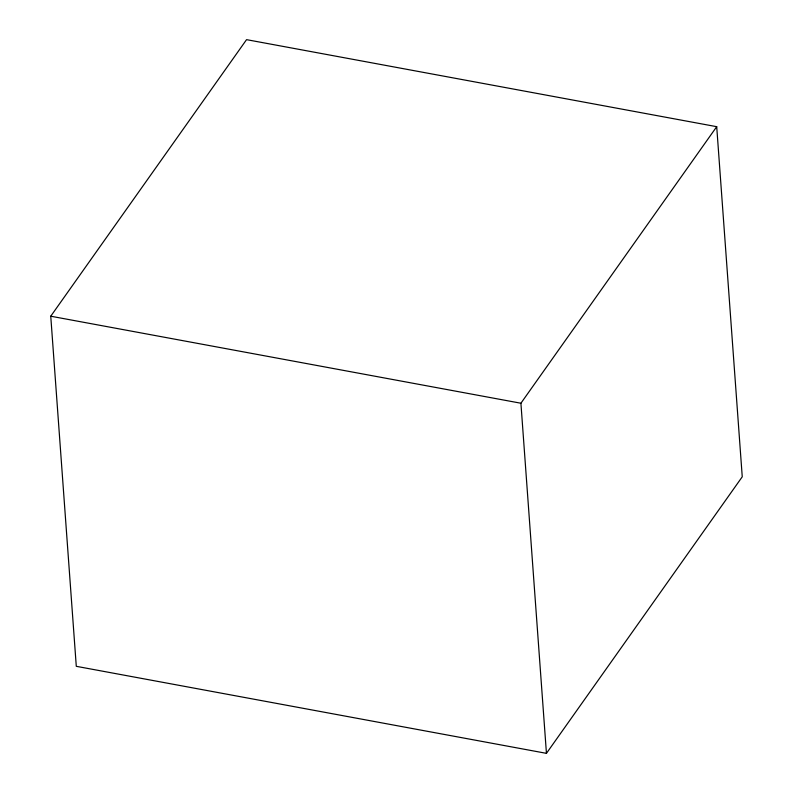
<?xml version="1.0" encoding="UTF-8"?>
<svg xmlns="http://www.w3.org/2000/svg" width="793" height="793" viewBox="0 0 793 793"><rect width="100%" height="100%" fill="white"/><g stroke="black" fill="none" stroke-linecap="round" stroke-linejoin="round"><path stroke-width="1.19" d="M50.752 316.209L246.554 39.65L716.713 126.682L742.248 476.791L546.446 753.35L76.287 666.318L50.752 316.209L520.912 403.231L716.713 126.682M520.912 403.231L546.446 753.35"/></g></svg>
